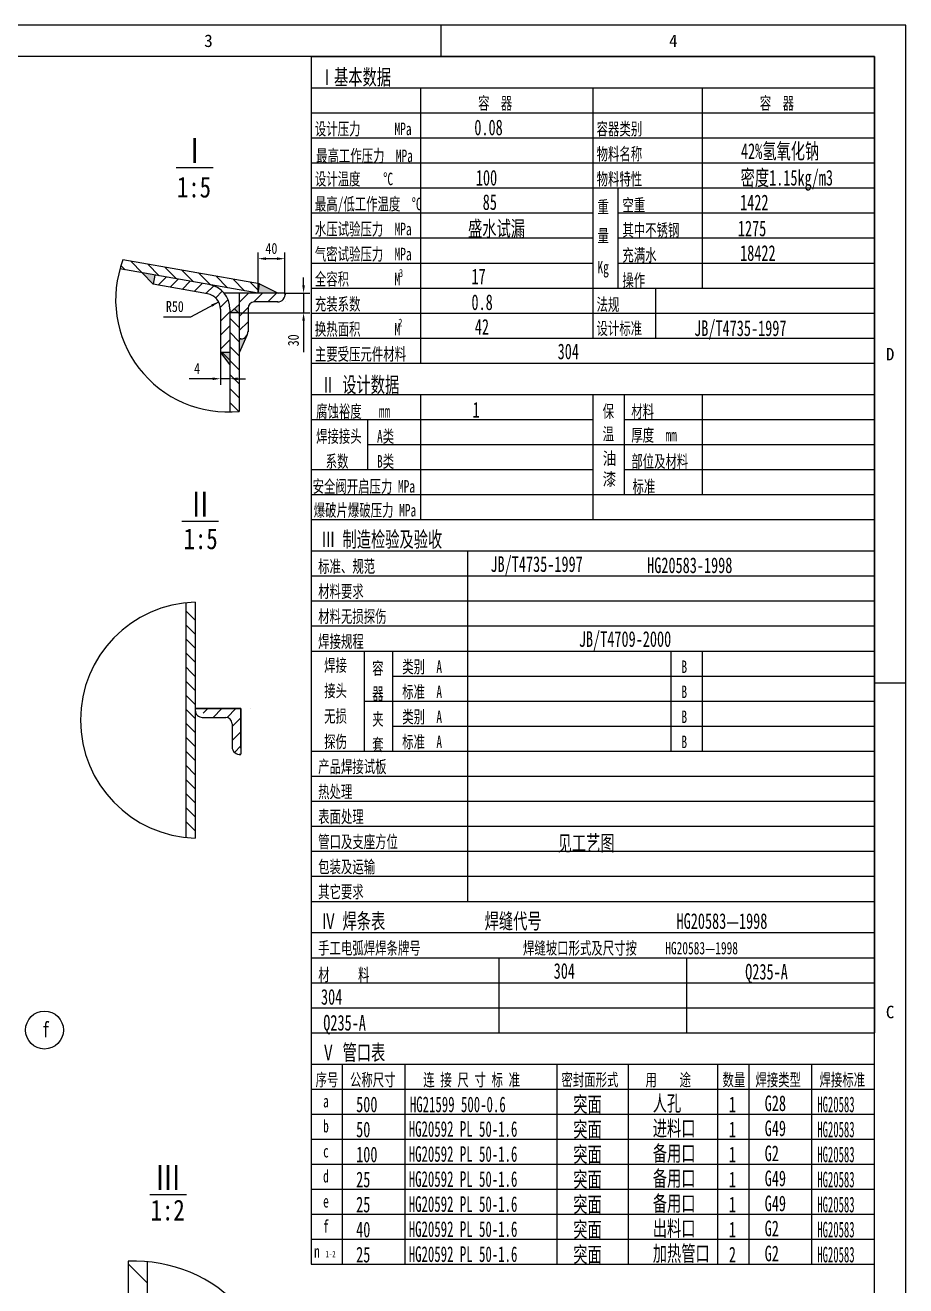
# Model space of a CAD drawing. Extents: x -391 to 8535, y -402 to 12465.
# Drawn here: x 4316 to 8535, y 6422 to 12465 of the extents above; entities that cross this region are included whole.
import ezdxf
from ezdxf.enums import TextEntityAlignment as Align

# ---------------------------------------------------------------- set-up
doc = ezdxf.new("R2010")
doc.units = 0
doc.header["$LTSCALE"] = 15
doc.layers.get('0').update_dxf_attribs({"linetype": 'CONTINUOUS'})
doc.layers.get('DEFPOINTS').update_dxf_attribs({"linetype": 'CONTINUOUS'})
for name, color, linetype in [('1轮廓实线层', 7, 'CONTINUOUS'), ('2细线层', 3, 'CONTINUOUS'), ('5剖面线层', 2, 'CONTINUOUS'), ('6文字层', 3, 'CONTINUOUS'), ('7标注层', 4, 'CONTINUOUS'), ('8符号标注层', 31, 'CONTINUOUS'), ('图框层', 7, 'CONTINUOUS')]:
    doc.layers.add(name, color=color, linetype=linetype)
doc.styles.add('PC_TEXTSTYLE', font='simfang.ttf', dxfattribs={"width": 0.8})
doc.dimstyles.new('TH_GBDIM', dxfattribs={"dimscale": 15, "dimtxt": 3.5, "dimasz": 2.5, "dimexe": 2, "dimexo": 0, "dimgap": 1.5, "dimtad": 1, "dimdec": 1, "dimzin": 0, "dimdsep": 46, "dimtxsty": 'PC_TEXTSTYLE', "dimcen": 2.5, "dimadec": 0, "dimazin": 0, "dimtfac": 0.714286, "dimtdec": 4, "dimtmove": 0, "dimatfit": 3, "dimfxl": 0, "dimtolj": 1, "dimtzin": 0, "dimarcsym": 0})

# ---------------------------------------------------------------- blocks, each defined once
blk = doc.blocks.new('*D37')
at = {"color": 0, "linetype": 'ByBlock', "ltscale": 14}
for p, q in [((5109, 11067.4), (5242.6, 11138.8)), ((4978.5, 11067.4), (5109, 11067.4))]:
    blk.add_line(p, q, dxfattribs=at)
blk.add_solid([(5206.6, 11126.6), (5212.5, 11115.6), (5242.6, 11138.8)], dxfattribs=at)
at = {"layer": 'DEFPOINTS', "color": 0, "linetype": 'ByBlock', "ltscale": 14}
for p in [(5242.6, 11138.8), (5176.5, 11103.4)]:
    blk.add_point(p, dxfattribs=at)
at = {"color": 3, "linetype": 'ByBlock', "ltscale": 14, "insert": (5032.5, 11116.1), "char_height": 52.5, "attachment_point": 5, "style": 'PC_TEXTSTYLE'}
blk.add_mtext('\\A1;R50{}{}', dxfattribs=at)
blk = doc.blocks.new('*D38')
at = {"color": 0, "linetype": 'ByBlock', "ltscale": 14}
for p, q in [((5649.4, 11217.9), (5649.4, 11255.4)), ((5559.8, 11180.4), (5679.4, 11180.4)), ((5649.4, 11180.4), (5649.4, 11085.9)), ((5341.5, 11085.9), (5679.4, 11085.9)), ((5649.4, 11048.4), (5649.4, 10897.9))]:
    blk.add_line(p, q, dxfattribs=at)
for points in [[(5643.2, 11217.9), (5655.7, 11217.9), (5649.4, 11180.4)], [(5643.2, 11048.4), (5655.7, 11048.4), (5649.4, 11085.9)]]:
    blk.add_solid(points, dxfattribs=at)
at = {"layer": 'DEFPOINTS', "color": 0, "linetype": 'ByBlock', "ltscale": 14}
for p in [(5559.8, 11180.4), (5341.5, 11085.9), (5649.4, 11085.9)]:
    blk.add_point(p, dxfattribs=at)
at = {"color": 3, "linetype": 'ByBlock', "ltscale": 14, "insert": (5600.7, 10954.4), "char_height": 52.5, "attachment_point": 5, "rotation": 90, "style": 'PC_TEXTSTYLE'}
blk.add_mtext('\\A1;30{}{}', dxfattribs=at)
blk = doc.blocks.new('*D39')
at = {"color": 0, "linetype": 'ByBlock', "ltscale": 14}
for p, q in [((5431.1, 11180.4), (5431.1, 11375.8)), ((5559.8, 11180.4), (5559.8, 11375.8)), ((5522.3, 11345.8), (5468.6, 11345.8))]:
    blk.add_line(p, q, dxfattribs=at)
for points in [[(5468.6, 11352.1), (5468.6, 11339.6), (5431.1, 11345.8)], [(5522.3, 11352.1), (5522.3, 11339.6), (5559.8, 11345.8)]]:
    blk.add_solid(points, dxfattribs=at)
at = {"layer": 'DEFPOINTS', "color": 0, "linetype": 'ByBlock', "ltscale": 14}
for p in [(5431.1, 11345.8), (5431.1, 11180.4), (5559.8, 11180.4)]:
    blk.add_point(p, dxfattribs=at)
at = {"color": 3, "linetype": 'ByBlock', "ltscale": 14, "insert": (5495.4, 11394.6), "char_height": 52.5, "attachment_point": 5, "style": 'PC_TEXTSTYLE'}
blk.add_mtext('\\A1;40{}{}', dxfattribs=at)
blk = doc.blocks.new('*D40')
at = {"color": 0, "linetype": 'ByBlock', "ltscale": 14}
for p, q in [((5251.5, 10895.3), (5251.5, 10740.3)), ((5296.5, 10895.3), (5296.5, 10740.3)), ((5214, 10770.3), (5101.5, 10770.3)), ((5296.5, 10770.3), (5251.5, 10770.3)), ((5334, 10770.3), (5371.5, 10770.3))]:
    blk.add_line(p, q, dxfattribs=at)
for points in [[(5214, 10776.5), (5214, 10764), (5251.5, 10770.3)], [(5334, 10776.5), (5334, 10764), (5296.5, 10770.3)]]:
    blk.add_solid(points, dxfattribs=at)
at = {"layer": 'DEFPOINTS', "color": 0, "linetype": 'ByBlock', "ltscale": 14}
for p in [(5251.5, 10895.3), (5296.5, 10895.3), (5251.5, 10770.3)]:
    blk.add_point(p, dxfattribs=at)
at = {"color": 3, "linetype": 'ByBlock', "ltscale": 14, "insert": (5139, 10819), "char_height": 52.5, "attachment_point": 5, "style": 'PC_TEXTSTYLE'}
blk.add_mtext('\\A1;4{}{}', dxfattribs=at)

msp = doc.modelspace()

# ---------------------------------------------------------------- hatches: boundary and pattern name
at = {"layer": '5剖面线层', "ltscale": 14}
h = msp.add_hatch(color=256, dxfattribs=at)
h.paths.add_polyline_path([(5438.87, 11224.7), (5431.06, 11180.38), (5528.1, 11180.38)])
h.paths.add_polyline_path([(5318.44, 11105.57), (5296.48, 11085.92), (5338.09, 11085.92)])
h.paths.add_polyline_path([(5341.48, 11126.19), (5318.44, 11105.57), (5338.09, 11085.92), (5341.48, 11085.92)])
h.paths.add_polyline_path([(5296.48, 10895.33), (5259.27, 10895.33), (5296.48, 10858.12)], flags=17)
h.paths.add_polyline_path([(5259.27, 10895.33), (5251.48, 10895.33), (5296.48, 10836.35), (5296.48, 10858.12)])
h.paths.add_polyline_path([(4936.85, 11267.53), (4875.53, 11278.34), (4929.03, 11223.21)])
msp.add_hatch(color=256, dxfattribs=at).paths.add_polyline_path([(5378.1, 10977.69, -0.3067051), (5341.48, 10961.39), (5341.48, 10894.45)])

# ---------------------------------------------------------------- linework, layer by layer
for p, q in [((5685, 12315), (8385, 12315)), ((5685, 12315), (5685, 10845)), ((8385, 12315), (8385, 10845)), ((5685, 10845), (8385, 10845)), ((5685, 10845), (5685, 10095)), ((8385, 10845), (8385, 10095)), ((5685, 10095), (5685, 7635)), ((8385, 10095), (8385, 7635)), ((6435, 9945), (6435, 8265)), ((5940, 9465), (5940, 8985)), ((6075, 9465), (6075, 8985)), ((7410, 9465), (7410, 8985)), ((7560, 9465), (7560, 8985))]:
    msp.add_line(p, q)
at = {"ltscale": 14}
for p, q in [((5349.49, 10961.39), (5341.48, 10961.39)), ((5340.91, 8969.74), (5348.92, 8969.74))]:
    msp.add_line(p, q, dxfattribs=at)
at = {"ltscale": 21}
msp.add_line((5685, 7635), (8385, 7635), dxfattribs=at)
at = {"color": 7, "ltscale": 21}
msp.add_line((5685, 7485), (8385, 7485), dxfattribs=at)
at = {"color": 3, "ltscale": 21}
for p, q in [((5685, 7365), (8385, 7365)), ((5685, 7245), (8385, 7245)), ((5685, 7125), (8385, 7125)), ((5685, 7005), (8385, 7005)), ((5685, 6885), (8385, 6885)), ((5685, 6765), (8385, 6765))]:
    msp.add_line(p, q, dxfattribs=at)
at = {"layer": '1轮廓实线层', "ltscale": 14}
for p, q in [((5438.87, 11224.7), (4783.75, 11340.22)), ((5431.06, 11180.38), (4769.45, 11297.04)), ((4929.03, 11223.21), (4875.53, 11278.34)), ((4936.85, 11267.53), (4929.03, 11223.21)), ((5189.5, 11177.28), (4929.03, 11223.21)), ((5341.48, 11180.39), (5268.54, 11180.39)), ((5341.5, 11180.39), (5341.48, 10991.39)), ((5341.48, 11180.39), (5341.48, 10991.39)), ((5559.82, 11180.37), (5341.5, 11180.39)), ((5386.49, 11180.39), (5386.49, 11180.39)), ((5431.06, 11180.38), (5438.87, 11224.7)), ((5438.87, 11224.7), (5528.1, 11180.38)), ((5560.5, 11180.37), (5560.5, 11172.37)), ((5296.48, 11085.92), (5341.48, 11126.19)), ((5526.51, 11138.37), (5413.5, 11138.38)), ((5251.48, 11103.42), (5251.48, 10895.33)), ((5296.48, 11103.42), (5296.48, 10611.12)), ((5341.48, 11085.92), (5296.48, 11085.92)), ((5341.48, 11085.93), (5341.48, 10613.77)), ((5341.48, 11085.93), (5341.48, 10613.77)), ((5383.49, 11108.39), (5383.48, 10995.38)), ((5378.1, 10977.69), (5341.48, 10894.45)), ((5296.48, 10895.33), (5251.48, 10895.33)), ((5251.48, 10895.33), (5296.48, 10836.35)), ((5084.92, 9696.37), (5084.92, 8571.54)), ((5129.92, 9699.46), (5129.92, 8669.03)), ((5129.92, 9699.46), (5129.92, 8568.45)), ((5348.94, 9188.75), (5129.92, 9188.75)), ((5129.92, 9188.74), (5348.92, 9188.74)), ((5129.92, 9188.74), (5129.92, 9180.74)), ((5348.92, 9188.74), (5348.92, 8969.74)), ((5348.94, 8999.75), (5348.94, 9188.75)), ((5393.93, 9188.74), (5393.93, 9188.74)), ((5393.93, 9188.74), (5393.93, 9188.74)), ((5163.91, 9146.74), (5276.92, 9146.74)), ((5163.91, 9146.74), (5276.92, 9146.74)), ((5306.92, 9116.74), (5306.92, 9003.74)), ((5306.92, 9116.74), (5306.92, 9003.74)), ((4809.68, 6539.39), (4809.68, 5927.49)), ((4899.68, 6537.58), (4899.68, 5927.49))]:
    msp.add_line(p, q, dxfattribs=at)
at = {"layer": '1轮廓实线层'}
for p, q in [((5685, 10095), (8385, 10095)), ((5685, 8265), (8385, 8265)), ((5685, 8115), (8385, 8115)), ((5685, 7635), (8385, 7635))]:
    msp.add_line(p, q, dxfattribs=at)
at = {"layer": '1轮廓实线层', "ltscale": 7}
for p, q in [((5685, 7635), (5685, 6525)), ((5835, 7635), (5835, 7631.83)), ((8385, 6525), (8385, 7635)), ((5835, 7485), (5835, 6525)), ((6135, 7485), (6135, 6525)), ((6862.99, 7485), (6862.99, 6525)), ((7207.01, 6525), (7207.01, 7485)), ((7635, 6525), (7635, 7485)), ((7785, 6525), (7785, 7485)), ((8085, 6525), (8085, 7485))]:
    msp.add_line(p, q, dxfattribs=at)
at = {"layer": '1轮廓实线层', "color": 3, "ltscale": 21}
msp.add_line((5685, 6645), (8385, 6645), dxfattribs=at)
at = {"layer": '1轮廓实线层', "ltscale": 21}
msp.add_line((5685, 6525), (8385, 6525), dxfattribs=at)
at = {"layer": '1轮廓实线层', "ltscale": 14}
for centre, radius, start, end in [((5176.48, 11103.42), 120, 0, 79.999997), ((5525.42, 11173.45), 35.09, 268.222683, 11.38361), ((5176.48, 11103.42), 75, 0, 79.999997), ((5413.49, 11108.38), 30, 89.995028, 179.995028), ((5347.75, 10996.59), 35.75, 259.896036, 1.915696), ((5165, 9181.81), 35.09, 181.7571, 271.772269), ((5165, 9181.81), 35.09, 181.7571, 271.772269), ((5276.92, 9116.74), 30, 359.999924, 89.999924), ((5276.92, 9116.74), 30, 359.999924, 89.999924), ((5342.65, 9004.93), 35.75, 178.079256, 280.098916), ((5342.65, 9004.93), 35.75, 178.079256, 280.098916)]:
    msp.add_arc(centre, radius, start, end, dxfattribs=at)
at = {"layer": '2细线层'}
for p, q in [((5685, 12165), (8385, 12165)), ((6210, 12165), (6210, 10845)), ((7035, 12165), (7035, 10965)), ((7560, 12165), (7560, 11205)), ((5685, 12045), (8385, 12045)), ((5685, 11925), (8385, 11925)), ((5685, 11805), (8385, 11805)), ((5685, 11685), (8385, 11685)), ((7155, 11685), (7155, 11205)), ((5685, 11565), (7035, 11565)), ((7155, 11565), (8385, 11565)), ((5685, 11445), (7035, 11445)), ((7155, 11445), (8385, 11445)), ((5685, 11325), (7035, 11325)), ((7155, 11325), (8385, 11325)), ((5685, 11205), (8385, 11205)), ((7335, 11205), (7335, 10965)), ((5685, 11085), (8385, 11085)), ((5685, 10965), (8385, 10965)), ((5685, 10695), (8385, 10695)), ((6210, 10695), (6210, 10095)), ((7035, 10695), (7035, 10095)), ((7185, 10695), (7185, 10215)), ((7560, 10695), (7560, 10215)), ((5685, 10575), (7035, 10575)), ((5955, 10575), (5955, 10335)), ((7185, 10575), (8385, 10575)), ((5955, 10455), (8385, 10455)), ((5685, 10335), (7035, 10335)), ((7185, 10335), (8385, 10335)), ((5685, 10215), (8385, 10215)), ((5685, 9945), (8385, 9945)), ((5685, 9825), (8385, 9825)), ((5685, 9705), (8385, 9705)), ((5685, 9585), (8385, 9585)), ((5685, 9465), (8385, 9465)), ((6075, 9345), (8385, 9345)), ((5940, 9225), (8385, 9225)), ((6075, 9105), (8385, 9105)), ((5685, 8985), (8385, 8985)), ((5685, 8865), (8385, 8865)), ((5685, 8745), (8385, 8745)), ((5685, 8625), (8385, 8625)), ((5685, 8505), (8385, 8505)), ((5685, 8385), (8385, 8385)), ((5685, 7995), (8385, 7995)), ((5685, 7875), (8385, 7875)), ((5685, 7755), (8385, 7755))]:
    msp.add_line(p, q, dxfattribs=at)
at = {"layer": '2细线层', "ltscale": 14}
for p, q in [((6585, 7995), (6585, 7635)), ((7485, 7995), (7485, 7635))]:
    msp.add_line(p, q, dxfattribs=at)
msp.add_circle((4407.95, 7647.97), 90.93, dxfattribs=at)
at = {"layer": '5剖面线层', "ltscale": 14}
for p, q in [((4794.65, 11292.6), (4774.26, 11312.99)), ((4876.42, 11278.18), (4820.94, 11333.66)), ((4958.19, 11263.76), (4902.71, 11319.24)), ((5039.96, 11249.34), (4984.48, 11304.82)), ((4952.72, 11219.03), (4991.56, 11257.88)), ((5009.98, 11208.94), (5048.82, 11247.78)), ((5121.73, 11234.93), (5066.25, 11290.4)), ((5203.5, 11220.51), (5148.02, 11275.98)), ((5285.27, 11206.09), (5229.79, 11261.57)), ((5367.04, 11191.67), (5311.57, 11247.15)), ((5067.23, 11198.84), (5106.08, 11237.69)), ((5124.49, 11188.75), (5163.33, 11227.59)), ((5181.74, 11178.65), (5218.8, 11215.71)), ((5228.19, 11157.74), (5260.02, 11189.57)), ((5341.49, 11136.34), (5385.54, 11180.39)), ((5433.25, 11192.81), (5393.34, 11232.73)), ((5410.76, 11138.26), (5452.88, 11180.38)), ((5478.23, 11138.38), (5520.23, 11180.38)), ((5250.86, 11113.06), (5287.29, 11149.49)), ((5251.48, 11046.33), (5296.48, 11091.33)), ((5341.48, 11015.17), (5296.48, 11060.18)), ((5341.49, 11082.52), (5318.44, 11105.57)), ((5341.49, 11068.99), (5383.62, 11111.12)), ((5251.48, 10978.98), (5296.48, 11023.98)), ((5341.48, 11001.63), (5383.49, 11043.63)), ((5251.48, 10911.63), (5296.48, 10956.63)), ((5341.48, 10947.82), (5296.48, 10992.82)), ((5341.48, 10813.12), (5259.27, 10895.33)), ((5341.48, 10880.47), (5296.48, 10925.47)), ((5341.48, 10745.77), (5296.48, 10790.77)), ((5341.48, 10678.42), (5296.48, 10723.42)), ((5339.02, 10613.53), (5296.48, 10656.06)), ((5129.92, 9613.02), (5084.92, 9658.02)), ((5129.92, 9545.67), (5084.92, 9590.67)), ((5129.92, 9478.32), (5084.92, 9523.32)), ((5129.92, 9410.96), (5084.92, 9455.96)), ((5112.91, 9360.63), (5084.92, 9388.61)), ((5129.92, 9276.26), (5084.92, 9321.26)), ((5129.92, 9343.61), (5112.91, 9360.63)), ((5129.92, 9208.91), (5084.92, 9253.91)), ((5129.92, 9141.56), (5084.92, 9186.56)), ((5168.32, 9166.41), (5190.65, 9188.74)), ((5216.01, 9146.74), (5258.01, 9188.74)), ((5282.78, 9146.16), (5325.36, 9188.74)), ((5306.92, 9102.95), (5348.92, 9144.95)), ((5129.92, 9074.2), (5084.92, 9119.2)), ((5306.92, 9035.6), (5348.92, 9077.6)), ((5129.92, 9006.85), (5084.92, 9051.85)), ((5317.86, 8979.18), (5348.92, 9010.25)), ((5099.69, 8969.74), (5084.92, 8984.5)), ((5129.92, 8939.5), (5099.69, 8969.74)), ((5129.92, 8872.15), (5084.92, 8917.15)), ((5129.92, 8804.8), (5084.92, 8849.8)), ((5129.92, 8737.44), (5084.92, 8782.44)), ((5129.92, 8670.09), (5084.92, 8715.09)), ((5129.92, 8602.74), (5084.92, 8647.74)), ((4899.68, 6436.62), (4809.68, 6526.62))]:
    msp.add_line(p, q, dxfattribs=at)
at = {"layer": '7标注层', "ltscale": 14}
for centre in [(5560.49, 11138.37), (5129.92, 9146.74)]:
    msp.add_circle(centre, 0.00099, dxfattribs=at)
at = {"layer": '8符号标注层', "color": 7, "ltscale": 14}
for p, q in [((5215.55, 11781.76), (5039.6, 11781.76)), ((5241.93, 10086.26), (5065.98, 10086.26)), ((5088.15, 6858.56), (4912.21, 6858.56))]:
    msp.add_line(p, q, dxfattribs=at)
at = {"layer": '8符号标注层', "ltscale": 14}
for centre, radius, start, end in [((5287.29, 11149.49), 538.45, 159.254551, 275.776558), ((5146.18, 9133.96), 565.74, 91.646582, 268.353418), ((4840.92, 5856.11), 684, 350.862619, 92.61768)]:
    msp.add_arc(centre, radius, start, end, dxfattribs=at)
at = {"layer": '图框层', "color": 3, "ltscale": 14}
for p, q in [((8535, 12465), (-375, 12465)), ((8535, -150), (8535, 12465)), ((8535, 9311.25), (8385, 9311.25))]:
    msp.add_line(p, q, dxfattribs=at)
at = {"layer": '图框层', "color": 3}
msp.add_line((6307.5, 12465), (6307.5, 12315), dxfattribs=at)
at = {"layer": '图框层', "color": 7, "ltscale": 14}
for p, q in [((8385, 12315), (0, 12315)), ((8385, 0), (8385, 12315))]:
    msp.add_line(p, q, dxfattribs=at)

# ---------------------------------------------------------------- texts
at = {"layer": '6文字层', "style": 'PC_TEXTSTYLE', "width": 0.667}
for s, height, p in [('Ⅰ基本数据', 75, (5727.14, 12178.84)), ('容  器', 60, (6485.68, 12061.39)), ('容  器', 60, (7835.68, 12061.39)), ('设计压力      MPa', 60, (5703.62, 11938.06)), ('容器类别', 60, (7053.62, 11938.06)), ('最高工作压力  MPa', 60, (5709.5, 11808.85)), ('物料名称', 60, (7053.62, 11818.06)), ('设计温度    %%DC', 60, (5703.62, 11698.06)), ('物料特性', 60, (7053.62, 11698.06)), ('最高/低工作温度  %%DC', 60, (5703.62, 11578.06)), ('重', 60, (7057.81, 11563.61)), ('空重', 60, (7177.1, 11572.78)), ('水压试验压力  MPa', 60, (5703.62, 11458.06)), ('量', 60, (7057.81, 11426.15)), ('其中不锈钢', 60, (7177.1, 11452.78)), ('气密试验压力  MPa', 60, (5703.62, 11338.06)), ('充满水', 60, (7177.1, 11332.78)), ('Kg', 60, (7057.81, 11274.94)), ('全容积        M', 60, (5703.62, 11218.06)), ('3', 37.5, (6106.66, 11258.59)), ('操作', 60, (7177.1, 11212.78)), ('充装系数 ', 60, (5703.62, 11098.06)), ('法规', 60, (7053.23, 11096.24)), ('换热面积      M ', 60, (5703.62, 10978.06)), ('2', 37.5, (6103.14, 11020.8)), ('设计标准', 60, (7053.23, 10981.69)), ('主要受压元件材料', 60, (5703.62, 10858.06)), ('Ⅱ 设计数据', 75, (5732.48, 10704.22)), ('腐蚀裕度   mm', 60, (5709.6, 10584.24)), ('保', 60, (7082.56, 10584.24)), ('材料', 60, (7219.86, 10584.24)), ('焊接接头', 60, (5709.6, 10464.25)), ('A类', 60, (6001.35, 10464.25)), ('温', 60, (7082.56, 10475.68)), ('厚度  mm', 60, (7219.86, 10469.96)), ('系数', 60, (5755.36, 10344.27)), ('B类', 60, (6001.35, 10344.27)), ('部位及材料', 60, (7219.86, 10344.27)), ('安全阀开启压力 MPa', 60, (5692.44, 10224.28)), ('标准', 60, (7225.58, 10224.28)), ('爆破片爆破压力 MPa', 60, (5698.16, 10110.01)), ('Ⅲ 制造检验及验收', 75, (5733.75, 9962.99)), ('标准、规范', 60, (5719.37, 9840.89)), ('材料要求', 60, (5719.37, 9720.89)), ('材料无损探伤', 60, (5719.37, 9600.89)), ('焊接规程', 60, (5719.37, 9480.89)), ('焊接', 60, (5748.13, 9366.82)), ('类别  A', 60, (6122.1, 9359.64)), ('容', 60, (5978.27, 9352.46)), ('B', 60, (7459.76, 9359.64)), ('接头', 60, (5748.13, 9244.72)), ('标准  A', 60, (6122.1, 9239.64)), ('器', 60, (5978.27, 9230.35)), ('B', 60, (7459.76, 9239.64)), ('无损 ', 60, (5748.13, 9122.61)), ('类别  A', 60, (6122.1, 9119.64)), ('夹', 60, (5978.27, 9108.24)), ('B', 60, (7459.76, 9119.64)), ('探伤', 60, (5748.13, 9000.5)), ('标准  A', 60, (6122.1, 8999.64)), ('套', 60, (5978.27, 8986.13)), ('B', 60, (7459.76, 8999.64)), ('产品焊接试板', 60, (5719.37, 8880.89)), ('热处理', 60, (5719.37, 8760.89)), ('表面处理', 60, (5719.37, 8640.89)), ('管口及支座方位', 60, (5719.37, 8520.89)), ('包装及运输  ', 60, (5719.37, 8400.89)), ('其它要求', 60, (5719.37, 8280.89)), ('Ⅳ 焊条表              焊缝代号                   HG20583—1998', 75, (5733.75, 8132.99)), ('手工电弧焊焊条牌号                  焊缝坡口形式及尺寸按     HG20583—1998', 60, (5719.37, 8010.89)), ('Ⅴ 管口表', 75, (5733.75, 7502.99))]:
    msp.add_text(s, height=height, dxfattribs=at).set_placement(p)
at = {"layer": '6文字层', "ltscale": 14, "style": 'PC_TEXTSTYLE'}
for s, height, width, p in [('0.08', 75, 0.667, (6467.62, 11937.56)), ('42%氢氧化钠', 75, 0.667, (7745.31, 11824.11)), ('100', 75, 0.667, (6474.93, 11696.42)), ('密度1.15kg/m3', 75, 0.667, (7743.58, 11696.42)), ('85', 75, 0.667, (6507.84, 11579.51)), ('1422', 75, 0.667, (7741.12, 11578.02)), ('盛水试漏', 75, 0.667, (6437.58, 11452.12)), ('1275', 75, 0.667, (7730.36, 11453.34)), ('18422', 75, 0.667, (7741.09, 11335.42)), ('17', 75, 0.667, (6453.84, 11222.86)), ('0.8', 75, 0.667, (6453.84, 11099.59)), ('42', 75, 0.667, (6469.93, 10981.67)), ('JB/T4735-1997', 75, 0.667, (7521.01, 10975.09)), ('304', 75, 0.667, (6866.83, 10863.75)), ('1', 75, 0.667, (6459.03, 10583.82)), ('JB/T4735-1997', 75, 0.667, (6544.85, 9844.15)), ('HG20583-1998', 75, 0.667, (7295.75, 9838.79)), ('JB/T4709-2000', 75, 0.667, (6968.57, 9485.04)), ('见工艺图', 75, 0.667, (6866.95, 8506.22)), ('材     料', 60, 0.667, (5719.62, 7883.74)), ('304', 75, 0.667, (6847.95, 7894.03)), ('Q235-A', 75, 0.667, (7765.61, 7890.37)), ('304', 75, 0.667, (5732.85, 7769.81)), ('f', 75, 0.667, (4397.59, 7612.4)), ('Q235-A', 75, 0.667, (5743.82, 7645.58)), ('500', 75, 0.667, (5901.32, 7254.22)), ('HG21599 500-0.6', 75, 0.6, (6158.77, 7254.22)), ('突面', 75, 0.667, (6941.84, 7254.22)), ('人孔', 75, 0.667, (7322.65, 7259.58)), ('1', 75, 0.667, (7687.37, 7254.22)), ('G28', 75, 0.667, (7859.01, 7259.58)), ('HG20583', 75, 0.5, (8111.09, 7254.22)), ('50', 75, 0.667, (5901.32, 7134.22)), ('HG20592 PL 50-1.6', 75, 0.6, (6153.4, 7136.3)), ('突面', 75, 0.667, (6941.84, 7134.22)), ('进料口', 75, 0.667, (7322.65, 7139.58)), ('1', 75, 0.667, (7687.37, 7134.22)), ('G49', 75, 0.667, (7859.01, 7139.58)), ('HG20583', 75, 0.5, (8111.09, 7134.22)), ('100', 75, 0.667, (5901.32, 7014.22)), ('HG20592 PL 50-1.6', 75, 0.6, (6153.4, 7016.3)), ('突面', 75, 0.667, (6941.84, 7014.22)), ('备用口', 75, 0.667, (7322.65, 7019.58)), ('1', 75, 0.667, (7687.37, 7014.22)), ('G2', 75, 0.667, (7859.01, 7019.58)), ('HG20583', 75, 0.5, (8111.09, 7014.22)), ('25', 75, 0.667, (5901.32, 6894.22)), ('HG20592 PL 50-1.6', 75, 0.6, (6153.4, 6896.3)), ('突面', 75, 0.667, (6941.84, 6894.22)), ('备用口', 75, 0.667, (7322.65, 6899.58)), ('1', 75, 0.667, (7687.37, 6894.22)), ('G49', 75, 0.667, (7859.01, 6899.58)), ('HG20583', 75, 0.5, (8111.09, 6894.22)), ('25', 75, 0.667, (5901.32, 6774.22)), ('HG20592 PL 50-1.6', 75, 0.6, (6153.4, 6776.3)), ('突面', 75, 0.667, (6941.84, 6774.22)), ('备用口', 75, 0.667, (7322.65, 6779.58)), ('1', 75, 0.667, (7687.37, 6774.22)), ('G49', 75, 0.667, (7859.01, 6779.58)), ('HG20583', 75, 0.5, (8111.09, 6774.22)), ('40', 75, 0.667, (5901.32, 6654.22)), ('HG20592 PL 50-1.6', 75, 0.6, (6153.4, 6656.3)), ('突面', 75, 0.667, (6941.84, 6654.22)), ('出料口', 75, 0.667, (7322.65, 6659.58)), ('1', 75, 0.667, (7687.37, 6654.22)), ('G2', 75, 0.667, (7859.01, 6659.58)), ('HG20583', 75, 0.5, (8111.09, 6654.22)), ('1-2', 30, 0.667, (5754.16, 6559)), ('25', 75, 0.667, (5901.32, 6534.22)), ('HG20592 PL 50-1.6', 75, 0.6, (6153.4, 6536.3)), ('突面', 75, 0.667, (6941.84, 6534.22)), ('加热管口', 75, 0.667, (7322.65, 6539.58)), ('2', 75, 0.667, (7687.37, 6534.22)), ('G2', 75, 0.667, (7859.01, 6539.58)), ('HG20583', 75, 0.5, (8111.09, 6534.22))]:
    msp.add_text(s, height=height, dxfattribs=dict(at, width=width)).set_placement(p)
at = {"layer": '6文字层', "ltscale": 7, "style": 'PC_TEXTSTYLE', "width": 0.667}
for s, p in [('序号', (5707.01, 7379.65)), ('公称尺寸', (5871.68, 7379.65)), ('连 接 尺 寸 标 准', (6223.03, 7379.65)), ('密封面形式', (6885, 7379.65)), ('用    途', (7287.7, 7379.65)), ('数量', (7657.01, 7379.65)), ('焊接类型', (7814.34, 7379.65)), ('焊接标准', (8121.68, 7379.65)), ('a', (5743.06, 7277.34)), ('b', (5743.06, 7157.34)), ('c', (5743.06, 7037.34)), ('d', (5743.06, 6917.34)), ('e', (5743.06, 6797.34)), ('f', (5743.06, 6677.34)), ('n', (5699.72, 6557.34))]:
    msp.add_text(s, height=60, dxfattribs=at).set_placement(p)
at = {"layer": '6文字层', "ltscale": 14, "attachment_point": 8, "style": 'PC_TEXTSTYLE'}
for s, insert, char_height in [('Ⅰ', (5127.58, 11804.26), 120), ('1:5', (5124.19, 11637.46), 100), ('Ⅱ', (5153.95, 10108.76), 120), ('1:5', (5156.25, 9951.63), 100), ('Ⅲ', (5000.18, 6881.06), 120), ('1:2', (4998.27, 6733.23), 100)]:
    msp.add_mtext(s, dxfattribs=dict(at, insert=insert, char_height=char_height))
at = {"layer": '6文字层', "insert": (7082.56, 10418.54), "char_height": 60, "width": 102.975, "attachment_point": 1, "style": 'PC_TEXTSTYLE'}
msp.add_mtext('油漆', dxfattribs=at)
at = {"layer": '图框层', "color": 3, "style": 'PC_TEXTSTYLE'}
for s, p in [('3', (5193.75, 12390)), ('4', (7421.25, 12390)), ('D', (8460, 10888.12)), ('C', (8460, 7734.38))]:
    msp.add_text(s, height=60, dxfattribs=at).set_placement(p, align=Align.MIDDLE)

# ---------------------------------------------------------------- dimensions: what is measured, and where the dimension line sits
at = {"layer": '7标注层', "ltscale": 14}
for base, p1, p2, text, picture, middle in [((5431.06, 11345.82), (5559.82, 11180.37), (5431.06, 11180.38), '40{}{}', '*D39', (5495.44, 11394.57)), ((5251.48, 10770.29), (5296.48, 10895.33), (5251.48, 10895.33), '4{}{}', '*D40', (5138.98, 10819.04))]:
    dim = msp.add_linear_dim(base=base, p1=p1, p2=p2, text=text, dimstyle='TH_GBDIM', override={"dimgap": 1.5, "dimtad": 1, "dimjust": 0, "dimse1": 0, "dimse2": 0, "dimsd1": 0, "dimsd2": 0, "dimclrt": 3, "dimtvp": 0}, dxfattribs=at)
    dim.commit()
    dim.dimension.update_dxf_attribs({"geometry": picture, "text_midpoint": middle})
dim = msp.add_linear_dim(base=(5649.43, 11085.92), p1=(5559.82, 11180.37), p2=(5341.48, 11085.92), angle=90, text='30{}{}', dimstyle='TH_GBDIM', override={"dimgap": 1.5, "dimtad": 1, "dimjust": 0, "dimse1": 0, "dimse2": 0, "dimsd1": 0, "dimsd2": 0, "dimclrt": 3, "dimtvp": 0}, dxfattribs=at)
dim.commit()
dim.dimension.update_dxf_attribs({"geometry": '*D38', "text_midpoint": (5600.68, 10954.42)})
dim = msp.add_radius_dim(center=(5176.48, 11103.42), mpoint=(5242.63, 11138.77), text='R50{}{}', dimstyle='TH_GBDIM', override={"dimtoh": 1, "dimsd1": 1, "dimclrt": 3, "dimtofl": 1}, dxfattribs=at)
dim.commit()
dim.dimension.update_dxf_attribs({"geometry": '*D37', "text_midpoint": (5032.51, 11067.36), "dimtype": 164})

doc.saveas('drawing.dxf')
